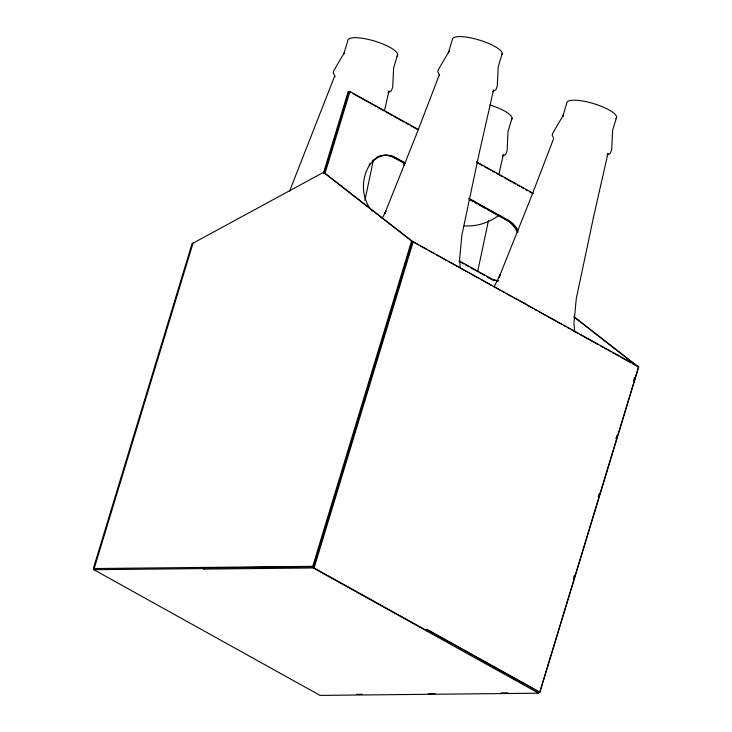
<?xml version="1.0" encoding="UTF-8"?>
<svg xmlns="http://www.w3.org/2000/svg" width="732" height="732" viewBox="0 0 732 732"><rect width="100%" height="100%" fill="white"/><g stroke="black" fill="none" stroke-linecap="round" stroke-linejoin="round"><path stroke-width="1.1" d="M364.884 200.348L373.329 160.473M477.63 271.709L488.436 220.725M384.483 110.779L388.985 90.914L388.161 92.68L391.309 90.814L392.691 87.291L393.651 67.792L397.686 54.516M493.551 89.862L479.542 151.661L461.892 234.963L459.559 259.595L460.254 268.196M498.876 174.353L503.378 154.489L502.564 156.255L505.711 154.388L507.093 150.865L508.045 131.367L512.08 118.09M349.923 91.473L348.24 91.491L323.361 173.365L324.368 172.825L412.464 241.441L638.633 366.65L539.777 692.024L538.935 692.033L538.578 693.195L320.03 695.4L93.833 569.697L193.038 243.17L323.498 172.34L325.045 173.356L349.923 91.473L418.713 129.701M93.833 569.697L203.112 568.59L203.459 567.428L204.329 567.913L314.449 566.797M203.112 568.59L203.972 569.075L204.329 567.913M324.368 172.825L349.082 91.482L351.076 92.589M193.038 243.17L192.196 243.18L93.339 568.544L312.738 566.33L411.594 240.956L323.498 172.34M412.464 241.441L313.25 567.968L538.578 693.195M203.972 569.075L314.092 567.959L413.296 241.432M502.253 53.463L498.218 66.74L497.266 86.23L495.884 89.761L492.737 91.619M425.914 630.581L426.756 630.572L427.113 629.41L539.777 692.024M616.655 117.038L612.62 130.314L611.659 149.804L610.278 153.336L607.13 155.193L607.953 153.436L593.945 215.235L576.294 298.537L573.961 323.169L574.657 331.77M573.431 578.481L574.428 575.206M598.318 496.589L599.307 493.313M615.896 438.724L616.893 435.449M633.473 380.86L634.47 377.584M573.934 316.727L638.661 367.144L539.804 692.509L426.271 629.419L427.113 629.41M334.753 75.89L289.643 190.979M439.328 74.838L416.517 134.194L384.748 213.579L385.91 211.081L382.342 218.099M553.721 138.412L530.92 197.768L499.142 277.154L500.304 274.656L494.201 286.688M382.973 155.376A31.449 23.397 89.4 0 1 393.981 157.655L395.664 157.636L404.329 162.458L402.646 162.477M323.526 172.834L325.209 172.816M497.98 215.455L499.663 215.437M487.054 209.379L506.645 220.268L508.328 220.25A31.449 23.397 89.4 0 1 517.972 230.159M488.994 278.37L490.669 278.352A31.449 23.397 89.4 0 0 498.611 280.713M525.969 304.045L514.157 297.961M573.97 316.947L637.792 366.659L638.633 366.65M356.539 694.366L362.23 694.302M428.247 693.634L435.083 693.57M501.1 692.902L507.926 692.829M476.541 161.845L533.372 193.422M353.071 93.696L372.012 104.228M374.006 105.335L376.001 106.442M377.996 107.549L383.971 110.871M385.965 111.987L391.949 115.308M393.944 116.415L403.918 121.96M405.912 123.068L408.904 124.724M410.899 125.831L416.874 129.161M476.697 162.403L482.681 165.725M484.676 166.832L490.66 170.163M492.654 171.27L494.649 172.377M496.644 173.484L502.619 176.805M504.613 177.922L515.584 184.016M517.579 185.123L519.574 186.23M521.568 187.337L523.563 188.444M525.558 189.551L527.552 190.659M529.547 191.766L532.53 193.431M468.873 198.326L508.328 220.25M405.473 163.565L394.822 157.645A31.449 23.397 89.4 0 0 376.916 157.645M469.029 198.884L507.486 220.259A31.449 23.397 89.4 0 1 518.155 232.081M393.981 157.655L404.631 163.575M469.175 199.443L473.156 201.657M475.141 202.755L477.127 203.862M479.112 204.969L485.069 208.272M380.997 217.404L382.992 218.511M459.769 261.178L490.669 278.352M458.927 261.187L463.914 263.95M465.9 265.066L468.892 266.723M470.886 267.83L476.871 271.16M478.865 272.267L484.849 275.589M486.844 276.696L488.839 277.803M411.594 240.956L418.439 244.763M420.433 245.87L426.417 249.2M428.412 250.307L434.396 253.629M436.391 254.736L446.355 260.281M448.35 261.388L459.321 267.482M461.316 268.589L467.3 271.92M469.294 273.027L479.259 278.563M481.253 279.67L492.224 285.764M494.219 286.88L500.203 290.201M502.189 291.309L504.183 292.416M506.178 293.523L512.162 296.844M527.122 305.162L533.097 308.483M535.092 309.59L537.087 310.697M539.081 311.805L545.066 315.135M547.06 316.242L562.011 324.55M564.006 325.658L566.001 326.765M567.995 327.881L569.99 328.988M571.985 330.095L577.969 333.417M579.964 334.524L597.907 344.498M600.899 346.163L602.894 347.27M604.888 348.377L610.872 351.699M612.867 352.806L618.842 356.136M620.837 357.243L630.81 362.779M632.805 363.896L635.797 365.552M637.792 366.659L638.661 367.144M312.738 566.33L313.607 566.806M314.092 567.959L426.756 630.572M439.612 75.533L437.736 71.489L438.23 69.869L449.091 51.304L448.341 52.914L452.376 39.638A25.986 6.771 16.9 0 1 480.192 40.352A25.986 6.771 16.9 0 1 501.502 55.074M335.036 76.586L333.17 72.541L333.655 70.931L344.525 52.356L343.775 53.976L347.81 40.699A25.986 6.771 16.9 0 1 375.626 41.413A25.986 6.771 16.9 0 1 396.936 56.135M553.255 137.534L552.138 135.063L552.623 133.444L563.494 114.878L562.743 116.489L566.778 103.212A25.986 6.771 16.9 0 1 594.594 103.926A25.986 6.771 16.9 0 1 615.905 118.648M404.256 165.597A89.533 66.603 89.4 0 1 403.488 162.467M498.821 215.446A89.533 66.603 89.4 0 1 464.207 225.877M377.017 157.16A31.449 23.397 89.4 0 1 381.967 155.532M497.952 280.768A31.449 23.397 89.4 0 1 494.896 280.493M493.899 280.283A31.449 23.397 89.4 0 1 490.907 279.304M506.645 220.268A31.449 23.397 89.4 0 1 517.314 232.09M369.047 164.883A31.449 23.397 89.4 0 1 370.31 163.245M372.46 160.939A31.449 23.397 89.4 0 1 375.992 158.194M497.769 280.722A31.449 23.397 89.4 0 1 490.779 278.855M372.021 210.907A31.449 23.397 89.4 0 1 366.723 170.455A31.449 23.397 89.4 0 1 395.664 157.636M490.019 104.987A25.986 6.771 16.9 0 1 511.329 119.709"/></g></svg>
